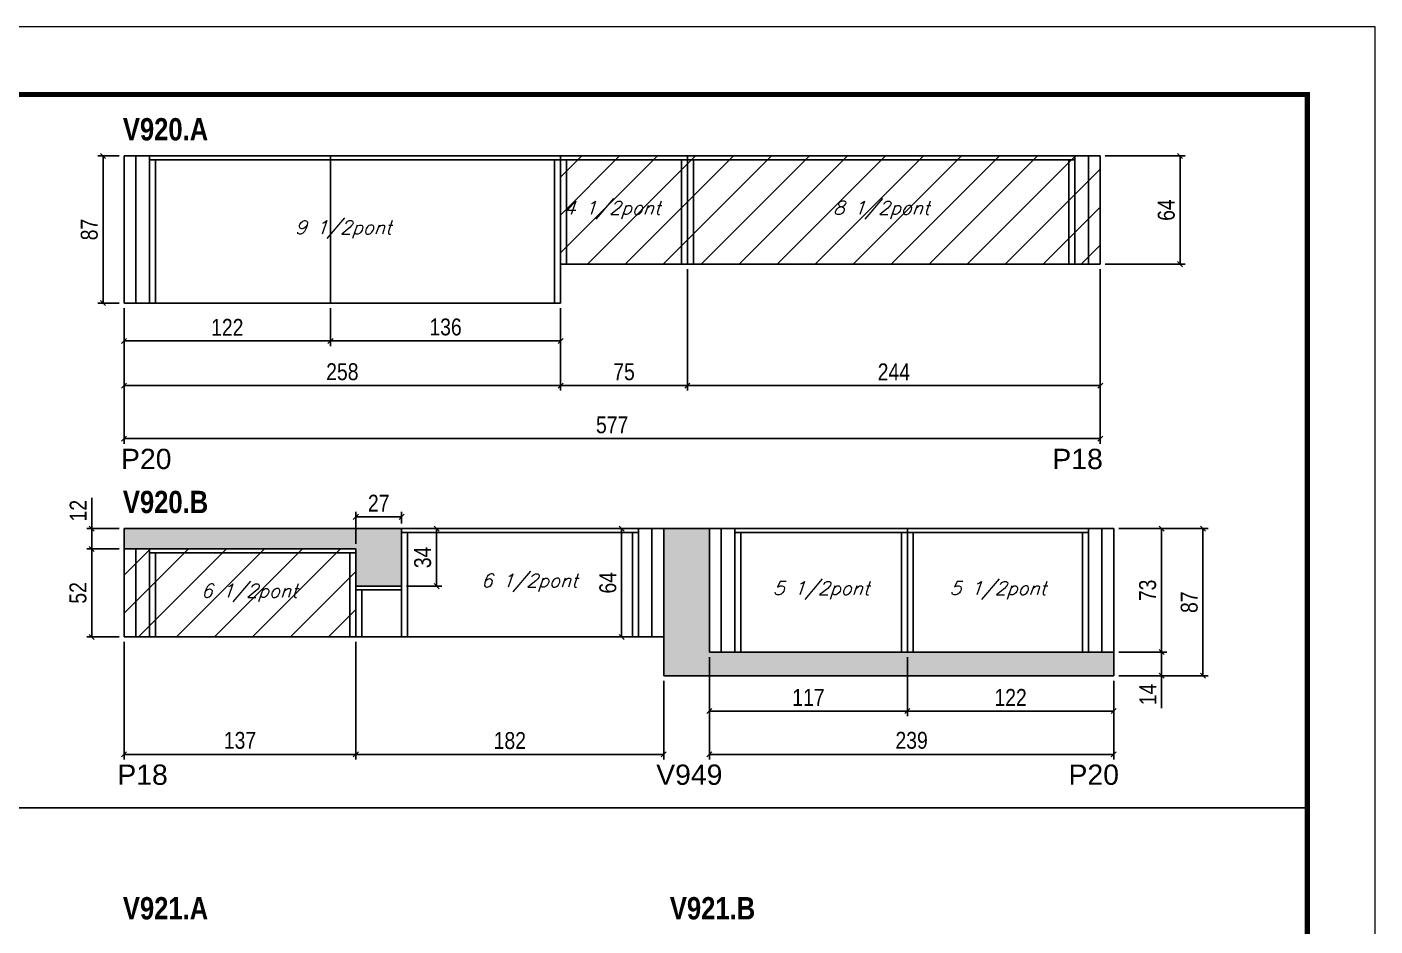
# Model space of a CAD drawing. Extents: x 3309 to 9563, y -2522 to 14608.
# Drawn here: x 8766 to 9563, y 10630 to 11162 of the extents above; entities that cross this region are included whole.
import ezdxf

# ---------------------------------------------------------------- set-up
doc = ezdxf.new("R2010")
doc.units = 0
doc.linetypes.add('DASHED', pattern=[0.75, 0.5, -0.25])
for name, color, linetype in [('5', 5, 'Continuous'), ('COTA', 241, 'Continuous'), ('NOMENCLATURA', 7, 'Continuous'), ('Painéis', 200, 'Continuous'), ('SARR_2.2x7', 40, 'Continuous'), ('SARR_3.5x7', 81, 'Continuous'), ('texto', 7, 'Continuous')]:
    doc.layers.add(name, color=color, linetype=linetype)
for name, color, linetype, lineweight in [('Folhas', 255, 'Continuous', 9), ('Hachura', 251, 'Continuous', 9), ('SARRAFO DE PRESSAO', 251, 'DASHED', 9)]:
    doc.layers.add(name, color=color, linetype=linetype, lineweight=lineweight)
doc.styles.add('COTA TECNICA', font='techl___.ttf', dxfattribs={"height": 10})
doc.styles.add('Romans', font='romans.shx')
doc.styles.get("Standard").update_dxf_attribs({"font": 'arial.ttf'})
doc.styles.add('TECNICA', font='techb___.ttf', dxfattribs={"height": 10})
doc.dimstyles.new('PAINEL', dxfattribs={"dimtxt": 10, "dimasz": 3, "dimexe": 3, "dimexo": 3, "dimgap": 3, "dimtad": 1, "dimdec": 1, "dimzin": 12, "dimdsep": 46, "dimtxsty": 'COTA TECNICA', "dimblk1": 'OBLIQUE', "dimblk2": 'OBLIQUE', "dimsah": 1, "dimcen": 0.9, "dimclrd": 4, "dimclre": 4, "dimclrt": 240, "dimadec": 1, "dimazin": 3, "dimtfac": 1, "dimtdec": 1, "dimtmove": 0, "dimatfit": 3, "dimfxl": 1, "dimtolj": 1, "dimtzin": 12, "dimarcsym": 0})

# ---------------------------------------------------------------- blocks, each defined once
blk = doc.blocks.new('9999999999')
at = {"layer": 'Folhas'}
blk.add_lwpolyline([(98138.98, 34190.21), (99623.98, 34190.21), (99623.98, 35240.21), (98138.98, 35240.21)], close=True, dxfattribs=at)
at = {"layer": 'Folhas', "color": 30, "const_width": 3}
blk.add_lwpolyline([(98213.98, 34230.21), (99583.98, 34230.21), (99583.98, 35200.21), (98213.98, 35200.21)], close=True, dxfattribs=at)
blk = doc.blocks.new('_Oblique')
at = {"color": 0, "linetype": 'ByBlock', "lineweight": -2}
blk.add_line((-0.5, -0.5), (0.5, 0.5), dxfattribs=at)
blk = doc.blocks.new('*D1707')
at = {"layer": 'COTA', "color": 4, "linetype": 'ByBlock', "lineweight": -2, "transparency": 16777216}
for p, q in [((9156.44, 11018.83), (9156.44, 10947.03)), ((9081.44, 10995.83), (9081.44, 10947.03)), ((9156.44, 10950.03), (9081.44, 10950.03))]:
    blk.add_line(p, q, dxfattribs=at)
at = {"layer": 'Defpoints', "color": 0, "linetype": 'ByBlock', "transparency": 16777216}
for p in [(9156.44, 11021.83), (9081.44, 10998.83), (9081.44, 10950.03)]:
    blk.add_point(p, dxfattribs=at)
at = {"layer": 'COTA', "color": 4, "linetype": 'ByBlock', "lineweight": -2, "transparency": 16777216, "xscale": 3, "yscale": 3, "zscale": 3, "rotation": 180}
blk.add_blockref('_Oblique', (9081.44, 10950.03), dxfattribs=at)
at = {"layer": 'COTA', "color": 4, "linetype": 'ByBlock', "lineweight": -2, "transparency": 16777216, "xscale": 3, "yscale": 3, "zscale": 3}
blk.add_blockref('_Oblique', (9156.44, 10950.03), dxfattribs=at)
at = {"layer": 'COTA', "color": 240, "linetype": 'ByBlock', "transparency": 16777216, "insert": (9118.94, 10958.14), "char_height": 10, "attachment_point": 5, "style": 'COTA TECNICA'}
blk.add_mtext('\\A1;75', dxfattribs=at)
blk = doc.blocks.new('*D1708')
at = {"layer": 'COTA', "color": 4, "linetype": 'ByBlock', "lineweight": -2, "transparency": 16777216}
for p, q in [((8823.44, 10995.83), (8823.44, 10947.03)), ((9081.44, 10995.83), (9081.44, 10947.03)), ((9081.44, 10950.03), (8823.44, 10950.03))]:
    blk.add_line(p, q, dxfattribs=at)
at = {"layer": 'Defpoints', "color": 0, "linetype": 'ByBlock', "transparency": 16777216}
for p in [(8823.44, 10998.83), (9081.44, 10998.83), (8823.44, 10950.03)]:
    blk.add_point(p, dxfattribs=at)
at = {"layer": 'COTA', "color": 4, "linetype": 'ByBlock', "lineweight": -2, "transparency": 16777216, "xscale": 3, "yscale": 3, "zscale": 3, "rotation": 180}
blk.add_blockref('_Oblique', (8823.44, 10950.03), dxfattribs=at)
at = {"layer": 'COTA', "color": 4, "linetype": 'ByBlock', "lineweight": -2, "transparency": 16777216, "xscale": 3, "yscale": 3, "zscale": 3}
blk.add_blockref('_Oblique', (9081.44, 10950.03), dxfattribs=at)
at = {"layer": 'COTA', "color": 240, "linetype": 'ByBlock', "transparency": 16777216, "insert": (8952.44, 10958.17), "char_height": 10, "attachment_point": 5, "style": 'COTA TECNICA'}
blk.add_mtext('\\A1;258', dxfattribs=at)
blk = doc.blocks.new('*D1727')
at = {"layer": 'COTA', "color": 4, "linetype": 'ByBlock', "lineweight": -2, "transparency": 16777216}
for p, q in [((9400.44, 11018.83), (9400.44, 10915.65)), ((8823.44, 10995.83), (8823.44, 10915.65)), ((9400.44, 10918.65), (8823.44, 10918.65))]:
    blk.add_line(p, q, dxfattribs=at)
at = {"layer": 'Defpoints', "color": 0, "linetype": 'ByBlock', "transparency": 16777216}
for p in [(9400.44, 11021.83), (8823.44, 10998.83), (8823.44, 10918.65)]:
    blk.add_point(p, dxfattribs=at)
at = {"layer": 'COTA', "color": 4, "linetype": 'ByBlock', "lineweight": -2, "transparency": 16777216, "xscale": 3, "yscale": 3, "zscale": 3, "rotation": 180}
blk.add_blockref('_Oblique', (8823.44, 10918.65), dxfattribs=at)
at = {"layer": 'COTA', "color": 4, "linetype": 'ByBlock', "lineweight": -2, "transparency": 16777216, "xscale": 3, "yscale": 3, "zscale": 3}
blk.add_blockref('_Oblique', (9400.44, 10918.65), dxfattribs=at)
at = {"layer": 'COTA', "color": 240, "linetype": 'ByBlock', "transparency": 16777216, "insert": (9111.94, 10926.76), "char_height": 10, "attachment_point": 5, "style": 'COTA TECNICA'}
blk.add_mtext('\\A1;577', dxfattribs=at)
blk = doc.blocks.new('*D1728')
at = {"layer": 'COTA', "color": 4, "lineweight": -2, "transparency": 16777216}
for p, q in [((9156.44, 11018.83), (9156.44, 10947.03)), ((9400.44, 11018.83), (9400.44, 10947.03)), ((9156.44, 10950.03), (9400.44, 10950.03))]:
    blk.add_line(p, q, dxfattribs=at)
at = {"layer": 'Defpoints', "color": 0, "transparency": 16777216}
for p in [(9156.44, 11021.83), (9400.44, 11021.83), (9400.44, 10950.03)]:
    blk.add_point(p, dxfattribs=at)
at = {"layer": 'COTA', "color": 4, "lineweight": -2, "transparency": 16777216, "xscale": 3, "yscale": 3, "zscale": 3, "rotation": 180}
blk.add_blockref('_Oblique', (9156.44, 10950.03), dxfattribs=at)
at = {"layer": 'COTA', "color": 4, "lineweight": -2, "transparency": 16777216, "xscale": 3, "yscale": 3, "zscale": 3}
blk.add_blockref('_Oblique', (9400.44, 10950.03), dxfattribs=at)
at = {"layer": 'COTA', "color": 240, "transparency": 16777216, "insert": (9278.44, 10958.11), "char_height": 10, "attachment_point": 5, "style": 'COTA TECNICA'}
blk.add_mtext('\\A1;244', dxfattribs=at)
blk = doc.blocks.new('*D1729')
at = {"layer": 'COTA', "color": 4, "lineweight": -2, "transparency": 16777216}
for p, q in [((9403.44, 11085.83), (9450.61, 11085.83)), ((9447.61, 11021.83), (9447.61, 11085.83)), ((9403.44, 11021.83), (9450.61, 11021.83))]:
    blk.add_line(p, q, dxfattribs=at)
at = {"layer": 'Defpoints', "color": 0, "transparency": 16777216}
for p in [(9400.44, 11085.83), (9447.61, 11085.83), (9400.44, 11021.83)]:
    blk.add_point(p, dxfattribs=at)
at = {"layer": 'COTA', "color": 4, "lineweight": -2, "transparency": 16777216, "xscale": 3, "yscale": 3, "zscale": 3}
for p, rotation in [((9447.61, 11085.83), 90), ((9447.61, 11021.83), 270)]:
    blk.add_blockref('_Oblique', p, dxfattribs=dict(at, rotation=rotation))
at = {"layer": 'COTA', "color": 240, "transparency": 16777216, "insert": (9439.51, 11053.83), "char_height": 10, "attachment_point": 5, "rotation": 90, "style": 'COTA TECNICA'}
blk.add_mtext('\\A1;64', dxfattribs=at)
blk = doc.blocks.new('*D1723')
at = {"layer": 'COTA', "color": 4, "linetype": 'ByBlock', "lineweight": -2, "transparency": 16777216}
for p, q in [((9169.44, 10789.4), (9169.44, 10754.53)), ((9286.44, 10789.4), (9286.44, 10754.53)), ((9169.44, 10757.53), (9286.44, 10757.53))]:
    blk.add_line(p, q, dxfattribs=at)
at = {"layer": 'Defpoints', "color": 0, "linetype": 'ByBlock', "transparency": 16777216}
for p in [(9169.44, 10792.4), (9286.44, 10792.4), (9286.44, 10757.53)]:
    blk.add_point(p, dxfattribs=at)
at = {"layer": 'COTA', "color": 4, "linetype": 'ByBlock', "lineweight": -2, "transparency": 16777216, "xscale": 3, "yscale": 3, "zscale": 3, "rotation": 180}
blk.add_blockref('_Oblique', (9169.44, 10757.53), dxfattribs=at)
at = {"layer": 'COTA', "color": 4, "linetype": 'ByBlock', "lineweight": -2, "transparency": 16777216, "xscale": 3, "yscale": 3, "zscale": 3}
blk.add_blockref('_Oblique', (9286.44, 10757.53), dxfattribs=at)
at = {"layer": 'COTA', "color": 240, "linetype": 'ByBlock', "transparency": 16777216, "insert": (9227.94, 10765.6), "char_height": 10, "attachment_point": 5, "style": 'COTA TECNICA'}
blk.add_mtext('\\A1;117', dxfattribs=at)
blk = doc.blocks.new('*D1724')
at = {"layer": 'COTA', "color": 4, "linetype": 'ByBlock', "lineweight": -2, "transparency": 16777216}
for p, q in [((9286.44, 10789.4), (9286.44, 10754.53)), ((9408.44, 10775.4), (9408.44, 10754.53)), ((9286.44, 10757.53), (9408.44, 10757.53))]:
    blk.add_line(p, q, dxfattribs=at)
at = {"layer": 'Defpoints', "color": 0, "linetype": 'ByBlock', "transparency": 16777216}
for p in [(9286.44, 10792.4), (9408.44, 10778.4), (9408.44, 10757.53)]:
    blk.add_point(p, dxfattribs=at)
at = {"layer": 'COTA', "color": 4, "linetype": 'ByBlock', "lineweight": -2, "transparency": 16777216, "xscale": 3, "yscale": 3, "zscale": 3, "rotation": 180}
blk.add_blockref('_Oblique', (9286.44, 10757.53), dxfattribs=at)
at = {"layer": 'COTA', "color": 4, "linetype": 'ByBlock', "lineweight": -2, "transparency": 16777216, "xscale": 3, "yscale": 3, "zscale": 3}
blk.add_blockref('_Oblique', (9408.44, 10757.53), dxfattribs=at)
at = {"layer": 'COTA', "color": 240, "linetype": 'ByBlock', "transparency": 16777216, "insert": (9347.44, 10765.58), "char_height": 10, "attachment_point": 5, "style": 'COTA TECNICA'}
blk.add_mtext('\\A1;122', dxfattribs=at)
blk = doc.blocks.new('*D1736')
at = {"layer": 'COTA', "color": 4, "linetype": 'ByBlock', "lineweight": -2, "transparency": 16777216}
for p, q in [((9169.44, 10789.4), (9169.44, 10728.92)), ((9408.44, 10775.4), (9408.44, 10728.92)), ((9169.44, 10731.92), (9408.44, 10731.92))]:
    blk.add_line(p, q, dxfattribs=at)
at = {"layer": 'Defpoints', "color": 0, "linetype": 'ByBlock', "transparency": 16777216}
for p in [(9169.44, 10792.4), (9408.44, 10778.4), (9408.44, 10731.92)]:
    blk.add_point(p, dxfattribs=at)
at = {"layer": 'COTA', "color": 4, "linetype": 'ByBlock', "lineweight": -2, "transparency": 16777216, "xscale": 3, "yscale": 3, "zscale": 3, "rotation": 180}
blk.add_blockref('_Oblique', (9169.44, 10731.92), dxfattribs=at)
at = {"layer": 'COTA', "color": 4, "linetype": 'ByBlock', "lineweight": -2, "transparency": 16777216, "xscale": 3, "yscale": 3, "zscale": 3}
blk.add_blockref('_Oblique', (9408.44, 10731.92), dxfattribs=at)
at = {"layer": 'COTA', "color": 240, "linetype": 'ByBlock', "transparency": 16777216, "insert": (9288.94, 10740.16), "char_height": 10, "attachment_point": 5, "style": 'COTA TECNICA'}
blk.add_mtext('\\A1;239', dxfattribs=at)
blk = doc.blocks.new('*D1737')
at = {"layer": 'COTA', "color": 4, "lineweight": -2, "transparency": 16777216}
for p, q in [((8960.44, 10798.4), (8960.44, 10728.92)), ((9142.44, 10775.4), (9142.44, 10728.92)), ((9142.44, 10731.92), (8960.44, 10731.92))]:
    blk.add_line(p, q, dxfattribs=at)
at = {"layer": 'Defpoints', "color": 0, "transparency": 16777216}
for p in [(8960.44, 10801.4), (9142.44, 10778.4), (8960.44, 10731.92)]:
    blk.add_point(p, dxfattribs=at)
at = {"layer": 'COTA', "color": 4, "lineweight": -2, "transparency": 16777216, "xscale": 3, "yscale": 3, "zscale": 3, "rotation": 180}
blk.add_blockref('_Oblique', (8960.44, 10731.92), dxfattribs=at)
at = {"layer": 'COTA', "color": 4, "lineweight": -2, "transparency": 16777216, "xscale": 3, "yscale": 3, "zscale": 3}
blk.add_blockref('_Oblique', (9142.44, 10731.92), dxfattribs=at)
at = {"layer": 'COTA', "color": 240, "transparency": 16777216, "insert": (9051.44, 10740.01), "char_height": 10, "attachment_point": 5, "style": 'COTA TECNICA'}
blk.add_mtext('\\A1;182', dxfattribs=at)
blk = doc.blocks.new('*D1725')
at = {"layer": 'COTA', "color": 4, "lineweight": -2, "transparency": 16777216}
for p, q in [((8820.44, 10853.4), (8801.33, 10853.4)), ((8804.33, 10801.4), (8804.33, 10853.4)), ((8820.44, 10801.4), (8801.33, 10801.4))]:
    blk.add_line(p, q, dxfattribs=at)
at = {"layer": 'Defpoints', "color": 0, "transparency": 16777216}
for p in [(8804.33, 10853.4), (8823.44, 10853.4), (8823.44, 10801.4)]:
    blk.add_point(p, dxfattribs=at)
at = {"layer": 'COTA', "color": 4, "lineweight": -2, "transparency": 16777216, "xscale": 3, "yscale": 3, "zscale": 3}
for p, rotation in [((8804.33, 10853.4), 90), ((8804.33, 10801.4), 270)]:
    blk.add_blockref('_Oblique', p, dxfattribs=dict(at, rotation=rotation))
at = {"layer": 'COTA', "color": 240, "transparency": 16777216, "insert": (8796.22, 10827.4), "char_height": 10, "attachment_point": 5, "rotation": 90, "style": 'COTA TECNICA'}
blk.add_mtext('\\A1;52', dxfattribs=at)
blk = doc.blocks.new('*D1726')
at = {"layer": 'COTA', "color": 4, "lineweight": -2, "transparency": 16777216}
for p, q in [((8804.33, 10865.4), (8804.33, 10883.71)), ((8820.44, 10865.4), (8801.33, 10865.4)), ((8804.33, 10853.4), (8804.33, 10865.4)), ((8820.44, 10853.4), (8801.33, 10853.4))]:
    blk.add_line(p, q, dxfattribs=at)
at = {"layer": 'Defpoints', "color": 0, "transparency": 16777216}
for p in [(8804.33, 10865.4), (8823.44, 10865.4), (8823.44, 10853.4)]:
    blk.add_point(p, dxfattribs=at)
at = {"layer": 'COTA', "color": 4, "lineweight": -2, "transparency": 16777216, "xscale": 3, "yscale": 3, "zscale": 3}
for p, rotation in [((8804.33, 10865.4), 90), ((8804.33, 10853.4), 270)]:
    blk.add_blockref('_Oblique', p, dxfattribs=dict(at, rotation=rotation))
at = {"layer": 'COTA', "color": 240, "transparency": 16777216, "insert": (8796.27, 10876.05), "char_height": 10, "attachment_point": 5, "rotation": 90, "style": 'COTA TECNICA'}
blk.add_mtext('\\A1;12', dxfattribs=at)
blk = doc.blocks.new('*D1738')
at = {"layer": 'COTA', "color": 4, "lineweight": -2, "transparency": 16777216}
for p, q in [((8823.44, 10798.4), (8823.44, 10728.92)), ((8960.44, 10798.4), (8960.44, 10728.92)), ((8823.44, 10731.92), (8960.44, 10731.92))]:
    blk.add_line(p, q, dxfattribs=at)
at = {"layer": 'Defpoints', "color": 0, "transparency": 16777216}
for p in [(8823.44, 10801.4), (8960.44, 10801.4), (8960.44, 10731.92)]:
    blk.add_point(p, dxfattribs=at)
at = {"layer": 'COTA', "color": 4, "lineweight": -2, "transparency": 16777216, "xscale": 3, "yscale": 3, "zscale": 3, "rotation": 180}
blk.add_blockref('_Oblique', (8823.44, 10731.92), dxfattribs=at)
at = {"layer": 'COTA', "color": 4, "lineweight": -2, "transparency": 16777216, "xscale": 3, "yscale": 3, "zscale": 3}
blk.add_blockref('_Oblique', (8960.44, 10731.92), dxfattribs=at)
at = {"layer": 'COTA', "color": 240, "transparency": 16777216, "insert": (8891.94, 10740.14), "char_height": 10, "attachment_point": 5, "style": 'COTA TECNICA'}
blk.add_mtext('\\A1;137', dxfattribs=at)
blk = doc.blocks.new('*D1739')
at = {"layer": 'COTA', "color": 4, "lineweight": -2, "transparency": 16777216}
for p, q in [((8990.44, 10865.4), (9011.17, 10865.4)), ((9008.17, 10831.4), (9008.17, 10865.4)), ((8990.44, 10831.4), (9011.17, 10831.4))]:
    blk.add_line(p, q, dxfattribs=at)
at = {"layer": 'Defpoints', "color": 0, "transparency": 16777216}
for p in [(8987.44, 10865.4), (9008.17, 10865.4), (8987.44, 10831.4)]:
    blk.add_point(p, dxfattribs=at)
at = {"layer": 'COTA', "color": 4, "lineweight": -2, "transparency": 16777216, "xscale": 3, "yscale": 3, "zscale": 3}
for p, rotation in [((9008.17, 10865.4), 90), ((9008.17, 10831.4), 270)]:
    blk.add_blockref('_Oblique', p, dxfattribs=dict(at, rotation=rotation))
at = {"layer": 'COTA', "color": 240, "transparency": 16777216, "insert": (8999.95, 10848.4), "char_height": 10, "attachment_point": 5, "rotation": 90, "style": 'COTA TECNICA'}
blk.add_mtext('\\A1;34', dxfattribs=at)
blk = doc.blocks.new('*D1731')
at = {"layer": 'COTA', "color": 4, "lineweight": -2, "transparency": 16777216}
for p, q in [((9411.44, 10865.4), (9439.71, 10865.4)), ((9436.71, 10865.4), (9436.71, 10792.4)), ((9411.44, 10792.4), (9439.71, 10792.4))]:
    blk.add_line(p, q, dxfattribs=at)
at = {"layer": 'Defpoints', "color": 0, "transparency": 16777216}
for p in [(9408.44, 10865.4), (9408.44, 10792.4), (9436.71, 10792.4)]:
    blk.add_point(p, dxfattribs=at)
at = {"layer": 'COTA', "color": 4, "lineweight": -2, "transparency": 16777216, "xscale": 3, "yscale": 3, "zscale": 3}
for p, rotation in [((9436.71, 10865.4), 90), ((9436.71, 10792.4), 270)]:
    blk.add_blockref('_Oblique', p, dxfattribs=dict(at, rotation=rotation))
at = {"layer": 'COTA', "color": 240, "transparency": 16777216, "insert": (9428.5, 10828.9), "char_height": 10, "attachment_point": 5, "rotation": 90, "style": 'COTA TECNICA'}
blk.add_mtext('\\A1;73', dxfattribs=at)
blk = doc.blocks.new('*D1732')
at = {"layer": 'COTA', "color": 4, "lineweight": -2, "transparency": 16777216}
for p, q in [((8960.44, 10856.4), (8960.44, 10875.4)), ((8960.44, 10872.4), (8987.44, 10872.4)), ((8987.44, 10868.4), (8987.44, 10875.4))]:
    blk.add_line(p, q, dxfattribs=at)
at = {"layer": 'Defpoints', "color": 0, "transparency": 16777216}
for p in [(8987.44, 10872.4), (8987.44, 10865.4), (8960.44, 10853.4)]:
    blk.add_point(p, dxfattribs=at)
at = {"layer": 'COTA', "color": 4, "lineweight": -2, "transparency": 16777216, "xscale": 3, "yscale": 3, "zscale": 3, "rotation": 180}
blk.add_blockref('_Oblique', (8960.44, 10872.4), dxfattribs=at)
at = {"layer": 'COTA', "color": 4, "lineweight": -2, "transparency": 16777216, "xscale": 3, "yscale": 3, "zscale": 3}
blk.add_blockref('_Oblique', (8987.44, 10872.4), dxfattribs=at)
at = {"layer": 'COTA', "color": 240, "transparency": 16777216, "insert": (8973.94, 10880.47), "char_height": 10, "attachment_point": 5, "style": 'COTA TECNICA'}
blk.add_mtext('\\A1;27', dxfattribs=at)
blk = doc.blocks.new('*D1740')
at = {"layer": 'COTA', "color": 4, "lineweight": -2, "transparency": 16777216}
for p, q in [((8820.44, 11085.83), (8807.98, 11085.83)), ((8810.98, 10998.83), (8810.98, 11085.83)), ((8820.44, 10998.83), (8807.98, 10998.83))]:
    blk.add_line(p, q, dxfattribs=at)
at = {"layer": 'Defpoints', "color": 0, "transparency": 16777216}
for p in [(8810.98, 11085.83), (8823.44, 11085.83), (8823.44, 10998.83)]:
    blk.add_point(p, dxfattribs=at)
at = {"layer": 'COTA', "color": 4, "lineweight": -2, "transparency": 16777216, "xscale": 3, "yscale": 3, "zscale": 3}
for p, rotation in [((8810.98, 11085.83), 90), ((8810.98, 10998.83), 270)]:
    blk.add_blockref('_Oblique', p, dxfattribs=dict(at, rotation=rotation))
at = {"layer": 'COTA', "color": 240, "transparency": 16777216, "insert": (8802.89, 11042.33), "char_height": 10, "attachment_point": 5, "rotation": 90, "style": 'COTA TECNICA'}
blk.add_mtext('\\A1;87', dxfattribs=at)
blk = doc.blocks.new('*D1741')
at = {"layer": 'COTA', "color": 4, "lineweight": -2, "transparency": 16777216}
for p, q in [((8823.44, 10995.83), (8823.44, 10973.41)), ((8945.44, 10995.83), (8945.44, 10973.41)), ((8823.44, 10976.41), (8945.44, 10976.41))]:
    blk.add_line(p, q, dxfattribs=at)
at = {"layer": 'Defpoints', "color": 0, "transparency": 16777216}
for p in [(8823.44, 10998.83), (8945.44, 10998.83), (8945.44, 10976.41)]:
    blk.add_point(p, dxfattribs=at)
at = {"layer": 'COTA', "color": 4, "lineweight": -2, "transparency": 16777216, "xscale": 3, "yscale": 3, "zscale": 3, "rotation": 180}
blk.add_blockref('_Oblique', (8823.44, 10976.41), dxfattribs=at)
at = {"layer": 'COTA', "color": 4, "lineweight": -2, "transparency": 16777216, "xscale": 3, "yscale": 3, "zscale": 3}
blk.add_blockref('_Oblique', (8945.44, 10976.41), dxfattribs=at)
at = {"layer": 'COTA', "color": 240, "transparency": 16777216, "insert": (8884.44, 10984.46), "char_height": 10, "attachment_point": 5, "style": 'COTA TECNICA'}
blk.add_mtext('\\A1;122', dxfattribs=at)
blk = doc.blocks.new('*D1742')
at = {"layer": 'COTA', "color": 4, "lineweight": -2, "transparency": 16777216}
for p, q in [((8945.44, 10995.83), (8945.44, 10973.41)), ((9081.44, 10995.83), (9081.44, 10973.41)), ((8945.44, 10976.41), (9081.44, 10976.41))]:
    blk.add_line(p, q, dxfattribs=at)
at = {"layer": 'Defpoints', "color": 0, "transparency": 16777216}
for p in [(8945.44, 10998.83), (9081.44, 10998.83), (9081.44, 10976.41)]:
    blk.add_point(p, dxfattribs=at)
at = {"layer": 'COTA', "color": 4, "lineweight": -2, "transparency": 16777216, "xscale": 3, "yscale": 3, "zscale": 3, "rotation": 180}
blk.add_blockref('_Oblique', (8945.44, 10976.41), dxfattribs=at)
at = {"layer": 'COTA', "color": 4, "lineweight": -2, "transparency": 16777216, "xscale": 3, "yscale": 3, "zscale": 3}
blk.add_blockref('_Oblique', (9081.44, 10976.41), dxfattribs=at)
at = {"layer": 'COTA', "color": 240, "transparency": 16777216, "insert": (9013.44, 10984.63), "char_height": 10, "attachment_point": 5, "style": 'COTA TECNICA'}
blk.add_mtext('\\A1;136', dxfattribs=at)
blk = doc.blocks.new('*D1745')
at = {"layer": 'COTA', "color": 4, "lineweight": -2, "transparency": 16777216}
for p, q in [((9124.44, 10865.4), (9114.53, 10865.4)), ((9117.53, 10865.4), (9117.53, 10801.4)), ((9124.44, 10801.4), (9114.53, 10801.4))]:
    blk.add_line(p, q, dxfattribs=at)
at = {"layer": 'Defpoints', "color": 0, "transparency": 16777216}
for p in [(9127.44, 10865.4), (9117.53, 10801.4), (9127.44, 10801.4)]:
    blk.add_point(p, dxfattribs=at)
at = {"layer": 'COTA', "color": 4, "lineweight": -2, "transparency": 16777216, "xscale": 3, "yscale": 3, "zscale": 3}
for p, rotation in [((9117.53, 10865.4), 90), ((9117.53, 10801.4), 270)]:
    blk.add_blockref('_Oblique', p, dxfattribs=dict(at, rotation=rotation))
at = {"layer": 'COTA', "color": 240, "transparency": 16777216, "insert": (9109.42, 10833.4), "char_height": 10, "attachment_point": 5, "rotation": 90, "style": 'COTA TECNICA'}
blk.add_mtext('\\A1;64', dxfattribs=at)
blk = doc.blocks.new('*D1746')
at = {"layer": 'COTA', "color": 4, "lineweight": -2, "transparency": 16777216}
for p, q in [((9411.44, 10792.4), (9439.71, 10792.4)), ((9436.71, 10792.4), (9436.71, 10778.4)), ((9411.44, 10778.4), (9439.71, 10778.4)), ((9436.71, 10778.4), (9436.71, 10759.28))]:
    blk.add_line(p, q, dxfattribs=at)
at = {"layer": 'Defpoints', "color": 0, "transparency": 16777216}
for p in [(9408.44, 10792.4), (9408.44, 10778.4), (9436.71, 10778.4)]:
    blk.add_point(p, dxfattribs=at)
at = {"layer": 'COTA', "color": 4, "lineweight": -2, "transparency": 16777216, "xscale": 3, "yscale": 3, "zscale": 3}
for p, rotation in [((9436.71, 10792.4), 90), ((9436.71, 10778.4), 270)]:
    blk.add_blockref('_Oblique', p, dxfattribs=dict(at, rotation=rotation))
at = {"layer": 'COTA', "color": 240, "transparency": 16777216, "insert": (9428.64, 10767.34), "char_height": 10, "attachment_point": 5, "rotation": 90, "style": 'COTA TECNICA'}
blk.add_mtext('\\A1;14', dxfattribs=at)
blk = doc.blocks.new('*D1747')
at = {"layer": 'COTA', "color": 4, "lineweight": -2, "transparency": 16777216}
for p, q in [((9411.44, 10865.4), (9464.17, 10865.4)), ((9461.17, 10778.4), (9461.17, 10865.4)), ((9411.44, 10778.4), (9464.17, 10778.4))]:
    blk.add_line(p, q, dxfattribs=at)
at = {"layer": 'Defpoints', "color": 0, "transparency": 16777216}
for p in [(9408.44, 10865.4), (9461.17, 10865.4), (9408.44, 10778.4)]:
    blk.add_point(p, dxfattribs=at)
at = {"layer": 'COTA', "color": 4, "lineweight": -2, "transparency": 16777216, "xscale": 3, "yscale": 3, "zscale": 3}
for p, rotation in [((9461.17, 10865.4), 90), ((9461.17, 10778.4), 270)]:
    blk.add_blockref('_Oblique', p, dxfattribs=dict(at, rotation=rotation))
at = {"layer": 'COTA', "color": 240, "transparency": 16777216, "insert": (9453.08, 10821.9), "char_height": 10, "attachment_point": 5, "rotation": 90, "style": 'COTA TECNICA'}
blk.add_mtext('\\A1;87', dxfattribs=at)

msp = doc.modelspace()

# ---------------------------------------------------------------- hatches: boundary and pattern name
at = {"layer": 'COTA'}
h = msp.add_hatch(dxfattribs=at)
h.set_pattern_fill('AR-CONC', color=256, scale=0.03)
h.set_pattern_definition([(50, (4768.5, 36.1527), (5.46554, -0.4781726), [0.5715, -6.2865]), (355, (4768.5, 36.1527), (-1.0573026, 5.7317054), [0.4572, -5.0292175]), (100.451445, (4768.9555, 36.113), (4.4082374, 5.2535326), [0.4857003, -5.3427073]), (46.1842, (4768.5, 37.677), (8.1323712, -1.26127), [0.85725, -9.42975]), (96.63556, (4769.178, 37.5716), (7.122124, 7.422784), [0.7285507, -8.014068]), (351.18415, (4768.5, 37.677), (7.122124, 7.422784), [0.685799, -7.543792]), (21, (4769.262, 37.2957), (4.5484317, -3.067956), [0.5715, -6.2865]), (326, (4769.262, 37.2957), (1.8540609, 5.525639), [0.4572, -5.0292]), (71.451445, (4769.641, 37.04), (6.4024926, 2.457683), [0.4857003, -5.342698]), (37.5, (4768.5, 36.1527), (0.0926581, 2.53665117), [0, -4.96824, 0, -5.1054, 0, -5.04825]), (7.5, (4768.5, 36.1527), (2.0045899, 3.00541724), [0, -2.91084, 0, -4.85394, 0, -1.92405]), (327.5, (4766.8007, 36.1527), (4.06771786, -0.17186232), [0, -1.905, 0, -5.9436, 0, -7.8867]), (317.5, (4766.0387, 36.1527), (4.4438754, 0.7627947), [0, -2.4765, 0, -3.94716, 0, -5.6007])])
h.paths.add_polyline_path([(8987.44, 10865.4), (8823.44, 10865.4), (8823.44, 10853.4), (8960.44, 10853.4), (8960.44, 10831.4), (8987.44, 10831.4)])
h = msp.add_hatch(dxfattribs=at)
h.set_pattern_fill('AR-CONC', color=256, scale=0.03)
h.set_pattern_definition([(50, (0, -6.194), (5.46554, -0.4781726), [0.5715, -6.2865]), (355, (0, -6.194), (-1.0573026, 5.7317054), [0.4572, -5.0292175]), (100.451445, (0.4555, -6.234), (4.4082374, 5.2535326), [0.4857003, -5.3427073]), (46.1842, (0, -4.67), (8.1323712, -1.2612698), [0.85725, -9.42975]), (96.63556, (0.678, -4.775), (7.122124, 7.4227837), [0.7285507, -8.0140682]), (351.18415, (0, -4.67), (7.122124, 7.4227837), [0.685799, -7.543792]), (21, (0.762, -5.051), (4.5484317, -3.067956), [0.5715, -6.2865]), (326, (0.762, -5.051), (1.8540609, 5.525639), [0.4572, -5.0292]), (71.451445, (1.141, -5.3066), (6.4024926, 2.457683), [0.4857003, -5.3426981]), (37.5, (0, -6.194), (0.0926581, 2.53665117), [0, -4.96824, 0, -5.1054, 0, -5.04825]), (7.5, (0, -6.194), (2.0045899, 3.00541724), [0, -2.91084, 0, -4.85394, 0, -1.92405]), (327.5, (-1.6993, -6.194), (4.06771786, -0.17186232), [0, -1.905, 0, -5.9436, 0, -7.8867]), (317.5, (-2.4613, -6.194), (4.4438754, 0.7627947), [0, -2.4765, 0, -3.94716, 0, -5.6007])])
h.paths.add_polyline_path([(9169.44, 10865.4), (9142.44, 10865.4), (9142.44, 10801.4), (9142.44, 10778.4), (9408.44, 10778.4), (9408.44, 10792.4), (9169.44, 10792.4)])
at = {"layer": 'Hachura', "linetype": 'ByBlock'}
h = msp.add_hatch(dxfattribs=at)
h.set_pattern_fill('ANSI31', color=256, scale=5)
h.set_pattern_definition([(45, (0, -6.194), (-11.22532, 11.22532), [])])
h.paths.add_polyline_path([(9156.44, 11085.83), (9081.44, 11085.83), (9081.44, 11021.83), (9156.44, 11021.83)])
h.paths.add_polyline_path([(9400.44, 11085.83), (9156.44, 11085.83), (9156.44, 11021.83), (9400.44, 11021.83)])
h.paths.add_polyline_path([(8960.44, 10853.4), (8823.44, 10853.4), (8823.44, 10801.4), (8960.44, 10801.4)])

# ---------------------------------------------------------------- linework, layer by layer
at = {"layer": 'COTA'}
for p, q in [((8823.44, 10865.4), (8823.44, 10853.4)), ((8823.44, 10865.4), (8987.44, 10865.4)), ((9142.44, 10865.4), (9169.44, 10865.4)), ((8987.44, 10831.4), (8987.44, 10801.4)), ((9142.44, 10778.4), (9142.44, 10801.4)), ((9408.44, 10792.4), (9408.44, 10778.4)), ((9408.44, 10778.4), (9142.44, 10778.4)), ((8458.98, 10700.34), (9522.87, 10700.34))]:
    msp.add_line(p, q, dxfattribs=at)
at = {"layer": 'Painéis', "linetype": 'ByBlock'}
for p, q in [((9400.44, 11085.83), (8823.44, 11085.83)), ((8823.44, 10998.83), (8823.44, 11085.83)), ((8945.44, 10998.83), (8945.44, 11085.83)), ((9081.44, 10998.83), (9081.44, 11085.83)), ((9156.44, 11021.83), (9156.44, 11085.83)), ((9400.44, 11021.83), (9400.44, 11085.83)), ((9400.44, 11021.83), (9081.44, 11021.83)), ((9081.44, 10998.83), (8823.44, 10998.83)), ((8987.44, 10831.4), (8987.44, 10865.4)), ((9142.44, 10865.4), (8987.44, 10865.4)), ((9142.44, 10801.4), (9142.44, 10865.4)), ((9169.44, 10865.4), (9408.44, 10865.4)), ((9169.44, 10792.4), (9169.44, 10865.4)), ((9286.44, 10792.4), (9286.44, 10865.4)), ((9408.44, 10792.4), (9408.44, 10865.4)), ((8960.44, 10853.4), (8823.44, 10853.4)), ((8823.44, 10853.4), (8823.44, 10801.4)), ((8960.44, 10801.4), (8960.44, 10853.4)), ((8960.44, 10831.4), (8987.44, 10831.4)), ((8823.44, 10801.4), (9142.44, 10801.4)), ((9169.44, 10792.4), (9408.44, 10792.4))]:
    msp.add_line(p, q, dxfattribs=at)
at = {"layer": 'SARR_2.2x7', "linetype": 'Continuous'}
for p, q in [((8830.44, 10998.83), (8830.44, 11085.83)), ((9393.44, 11021.83), (9393.44, 11085.83)), ((9081.44, 11083.63), (8838.44, 11083.63)), ((9156.44, 11083.63), (9081.44, 11083.63)), ((9385.44, 11083.63), (9156.44, 11083.63)), ((8987.44, 10863.2), (9127.44, 10863.2)), ((9135.44, 10801.4), (9135.44, 10865.4)), ((9176.44, 10792.4), (9176.44, 10865.4)), ((9184.44, 10863.2), (9286.44, 10863.2)), ((9286.44, 10863.2), (9393.44, 10863.2)), ((9401.44, 10792.4), (9401.44, 10865.4)), ((8830.44, 10801.4), (8830.44, 10853.4)), ((8838.44, 10851.2), (8960.44, 10851.2)), ((8960.44, 10829.2), (8987.44, 10829.2))]:
    msp.add_line(p, q, dxfattribs=at)
at = {"layer": 'SARR_3.5x7'}
for p, q in [((8838.44, 11085.83), (8838.44, 10998.83)), ((9385.44, 11085.83), (9385.44, 11021.83)), ((8841.94, 11083.63), (8841.94, 10998.83)), ((9077.94, 11083.63), (9077.94, 10998.83)), ((9084.94, 11083.63), (9084.94, 11021.83)), ((9152.94, 11083.63), (9152.94, 11021.83)), ((9159.94, 11083.63), (9159.94, 11021.83)), ((9381.94, 11083.63), (9381.94, 11021.83)), ((8990.94, 10863.2), (8990.94, 10801.4)), ((9123.94, 10863.2), (9123.94, 10801.4)), ((9127.44, 10865.4), (9127.44, 10801.4)), ((9184.44, 10865.4), (9184.44, 10792.4)), ((9187.94, 10863.2), (9187.94, 10792.4)), ((9282.94, 10863.2), (9282.94, 10792.4)), ((9289.94, 10863.2), (9289.94, 10792.4)), ((9389.94, 10863.2), (9389.94, 10792.4)), ((9393.44, 10865.4), (9393.44, 10792.4)), ((8838.44, 10853.4), (8838.44, 10801.4)), ((8841.94, 10851.2), (8841.94, 10801.4)), ((8956.94, 10851.2), (8956.94, 10801.4)), ((8963.94, 10829.2), (8963.94, 10801.4))]:
    msp.add_line(p, q, dxfattribs=at)

# ---------------------------------------------------------------- block references
at = {"layer": 'SARRAFO DE PRESSAO', "color": 6, "linetype": 'ByBlock'}
msp.add_blockref('9999999999', (-90061.11, -24078.07), dxfattribs=at)

# ---------------------------------------------------------------- texts
at = {"layer": '5', "linetype": 'Continuous'}
for s, rotation, p in [('P20', 0.00004, (8821.64, 10900.64)), ('P18', 0.00004, (9372.15, 10900.64)), ('P18', 359.99996, (8819.44, 10713.9)), ('V949', 359.99996, (9137.97, 10713.9)), ('P20', 359.99996, (9381.68, 10713.9))]:
    msp.add_text(s, height=12, rotation=rotation, dxfattribs=at).set_placement(p)
at = {"layer": 'NOMENCLATURA', "style": 'TECNICA'}
for s, p in [('V920.A', (8822.72, 11095.02)), ('V920.B', (8822.72, 10874.58)), ('V921.A', (8822.72, 10634.3)), ('V921.B', (9146.04, 10634.3))]:
    msp.add_text(s, height=13.2, dxfattribs=at).set_placement(p)
at = {"layer": 'texto', "color": 2, "char_height": 8, "attachment_point": 5, "style": 'Romans'}
for s, insert in [('{\\Q19;\\C256;4 1/2pont}', (9111.94, 11053.83)), ('{\\Q19;\\C256;8 1/2pont}', (9270.94, 11053.83)), ('{\\Q19;\\C256;9 1/2pont}', (8952.94, 11042.33)), ('{\\Q19;\\C256;6 1/2pont}', (9062.94, 10833.4)), ('{\\Q19;\\C256;6 1/2pont}', (8897.44, 10827.4)), ('{\\Q19;\\C256;5 1/2pont}', (9235.44, 10828.9)), ('{\\Q19;\\C256;5 1/2pont}', (9339.94, 10828.9))]:
    msp.add_mtext(s, dxfattribs=dict(at, insert=insert))

# ---------------------------------------------------------------- dimensions: what is measured, and where the dimension line sits
at = {"layer": 'COTA'}
for base, p1, p2, angle, picture, middle in [((8810.98, 11085.83), (8823.44, 10998.83), (8823.44, 11085.83), 90, '*D1740', (8802.89, 11042.33)), ((9447.61, 11085.83), (9400.44, 11021.83), (9400.44, 11085.83), 90, '*D1729', (9439.51, 11053.83)), ((8804.33, 10865.4), (8823.44, 10853.4), (8823.44, 10865.4), 90, '*D1726', (8796.27, 10876.05)), ((9008.17, 10865.4), (8987.44, 10831.4), (8987.44, 10865.4), 90, '*D1739', (8999.95, 10848.4)), ((9117.53, 10801.4), (9127.44, 10865.4), (9127.44, 10801.4), 90, '*D1745', (9109.42, 10833.4)), ((9436.71, 10792.4), (9408.44, 10865.4), (9408.44, 10792.4), 90, '*D1731', (9428.5, 10828.9)), ((9461.17, 10865.4), (9408.44, 10778.4), (9408.44, 10865.4), 90, '*D1747', (9453.08, 10821.9)), ((8804.33, 10853.4), (8823.44, 10801.4), (8823.44, 10853.4), 90, '*D1725', (8796.22, 10827.4)), ((8960.44, 10731.92), (8823.44, 10801.4), (8960.44, 10801.4), 180, '*D1738', (8891.94, 10740.14)), ((8960.44, 10731.92), (9142.44, 10778.4), (8960.44, 10801.4), 180, '*D1737', (9051.44, 10740.01)), ((9436.71, 10778.4), (9408.44, 10792.4), (9408.44, 10778.4), 90, '*D1746', (9428.64, 10767.34))]:
    dim = msp.add_linear_dim(base=base, p1=p1, p2=p2, angle=angle, dimstyle='PAINEL', dxfattribs=at)
    dim.commit()
    dim.dimension.update_dxf_attribs({"geometry": picture, "text_midpoint": middle})
at = {"layer": 'COTA', "linetype": 'ByBlock'}
for base, p1, p2, picture, middle in [((8823.44, 10918.65), (9400.44, 11021.83), (8823.44, 10998.83), '*D1727', (9111.94, 10926.76)), ((9081.44, 10950.03), (9156.44, 11021.83), (9081.44, 10998.83), '*D1707', (9118.94, 10958.14))]:
    dim = msp.add_linear_dim(base=base, p1=p1, p2=p2, angle=180, dimstyle='PAINEL', dxfattribs=at)
    dim.commit()
    dim.dimension.update_dxf_attribs({"geometry": picture, "text_midpoint": middle})
at = {"layer": 'COTA'}
for base, p1, p2, picture, middle in [((9400.44, 10950.03), (9156.44, 11021.83), (9400.44, 11021.83), '*D1728', (9278.44, 10958.11)), ((8945.44, 10976.41), (8823.44, 10998.83), (8945.44, 10998.83), '*D1741', (8884.44, 10984.46)), ((8987.44, 10872.4), (8960.44, 10853.4), (8987.44, 10865.4), '*D1732', (8973.94, 10880.47))]:
    dim = msp.add_linear_dim(base=base, p1=p1, p2=p2, dimstyle='PAINEL', dxfattribs=at)
    dim.commit()
    dim.dimension.update_dxf_attribs({"geometry": picture, "text_midpoint": middle})
at = {"layer": 'COTA', "linetype": 'ByBlock'}
dim = msp.add_linear_dim(base=(8823.44, 10950.03), p1=(9081.44, 10998.83), p2=(8823.44, 10998.83), angle=180, dimstyle='PAINEL', override={"dimtmove": 1}, dxfattribs=at)
dim.commit()
dim.dimension.update_dxf_attribs({"geometry": '*D1708', "text_midpoint": (8952.44, 10958.17)})
at = {"layer": 'COTA'}
dim = msp.add_linear_dim(base=(9081.44, 10976.41), p1=(8945.44, 10998.83), p2=(9081.44, 10998.83), dimstyle='PAINEL', override={"dimtmove": 1}, dxfattribs=at)
dim.commit()
dim.dimension.update_dxf_attribs({"geometry": '*D1742', "text_midpoint": (9013.44, 10984.63)})
at = {"layer": 'COTA', "linetype": 'ByBlock'}
for base, p2, picture, middle in [((9286.44, 10757.53), (9286.44, 10792.4), '*D1723', (9227.94, 10765.6)), ((9408.44, 10731.92), (9408.44, 10778.4), '*D1736', (9288.94, 10740.16))]:
    dim = msp.add_linear_dim(base=base, p1=(9169.44, 10792.4), p2=p2, dimstyle='PAINEL', dxfattribs=at)
    dim.commit()
    dim.dimension.update_dxf_attribs({"geometry": picture, "text_midpoint": middle})
dim = msp.add_linear_dim(base=(9408.44, 10757.53), p1=(9286.44, 10792.4), p2=(9408.44, 10778.4), dimstyle='PAINEL', override={"dimtmove": 1}, dxfattribs=at)
dim.commit()
dim.dimension.update_dxf_attribs({"geometry": '*D1724', "text_midpoint": (9347.44, 10765.58)})

doc.saveas('drawing.dxf')
